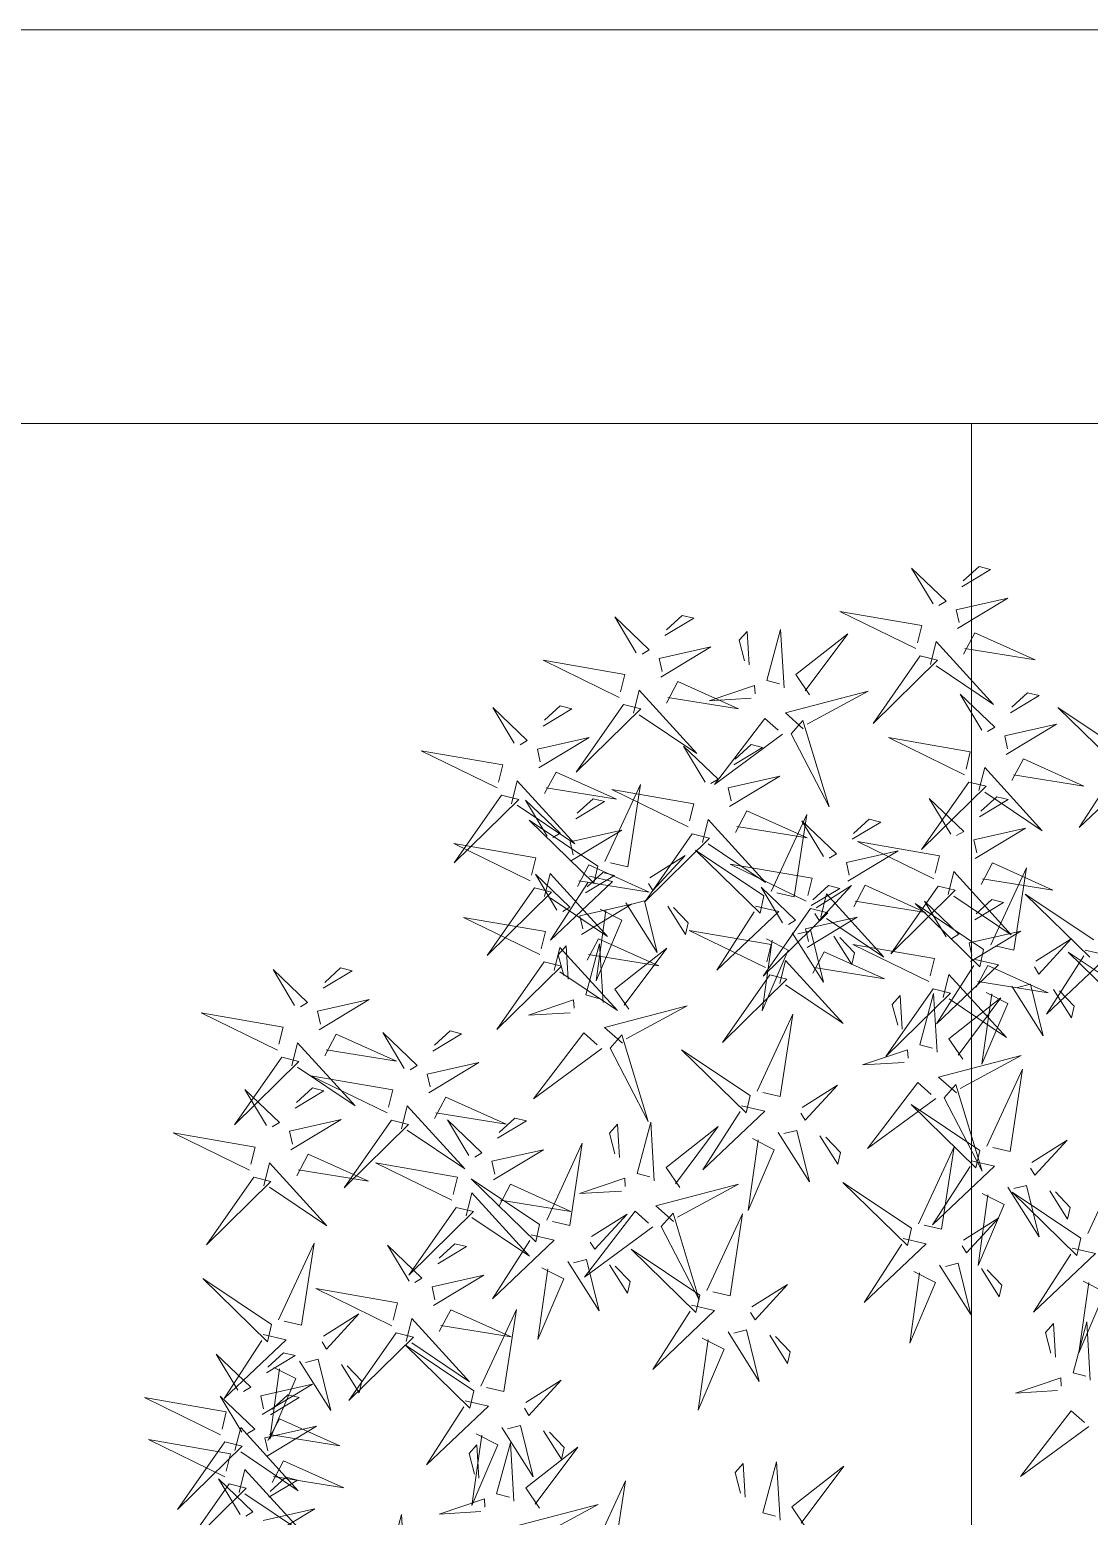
# Model space of a CAD drawing. Header units: metres. Extents: x 2999 to 3109, y 1752 to 1796.
# Drawn here: x 3028.4326 to 3028.7016, y 1762.8762 to 1763.2536 of the extents above; entities that cross this region are included whole.
import ezdxf

# ---------------------------------------------------------------- set-up
doc = ezdxf.new("R2010")
doc.units = ezdxf.units.M
doc.layers.add('PAREDES', color=7, linetype='Continuous')

msp = doc.modelspace()

# ---------------------------------------------------------------- linework, layer by layer
at = {"layer": 'PAREDES', "color": 253, "lineweight": 0}
for p, q in [((3029.98657, 1763.25356), (3024.02657, 1763.25356)), ((3029.88657, 1763.15356), (3024.02657, 1763.15356)), ((3028.67167, 1763.15356), (3027.26894, 1763.15356)), ((3028.67167, 1762.55356), (3028.67167, 1763.15356)), ((3028.66197, 1763.10778), (3028.65649, 1763.11689)), ((3028.65649, 1763.11689), (3028.66525, 1763.10852)), ((3028.66925, 1763.11217), (3028.67654, 1763.11657)), ((3028.67362, 1763.11729), (3028.66962, 1763.11363)), ((3028.67654, 1763.11657), (3028.67362, 1763.11729)), ((3028.68092, 1763.10928), (3028.66781, 1763.10633)), ((3028.66818, 1763.10159), (3028.68092, 1763.10928)), ((3028.65761, 1763.09646), (3028.63828, 1763.10591)), ((3028.63828, 1763.10591), (3028.65906, 1763.1023)), ((3028.66525, 1763.10852), (3028.66343, 1763.10742)), ((3028.66781, 1763.10633), (3028.66854, 1763.10305)), ((3028.58661, 1763.09537), (3028.58113, 1763.10448)), ((3028.58113, 1763.10448), (3028.58989, 1763.09611)), ((3028.59389, 1763.09976), (3028.60118, 1763.10416)), ((3028.59826, 1763.10488), (3028.59426, 1763.10123)), ((3028.60118, 1763.10416), (3028.59826, 1763.10488)), ((3028.62321, 1763.10133), (3028.61973, 1763.08835)), ((3028.62411, 1763.08648), (3028.62321, 1763.10133)), ((3028.65906, 1763.1023), (3028.65798, 1763.09792)), ((3028.61471, 1763.10083), (3028.61272, 1763.09858)), ((3028.61272, 1763.09858), (3028.6141, 1763.09334)), ((3028.61523, 1763.09234), (3028.61471, 1763.10083)), ((3028.6271, 1763.08985), (3028.64032, 1763.10022)), ((3028.64032, 1763.10022), (3028.62948, 1763.08573)), ((3028.66127, 1763.09245), (3028.66271, 1763.09829)), ((3028.66271, 1763.09829), (3028.67732, 1763.08227)), ((3028.66965, 1763.09502), (3028.67255, 1763.1005)), ((3028.67255, 1763.1005), (3028.68787, 1763.0936)), ((3028.58989, 1763.09611), (3028.58807, 1763.09501)), ((3028.60556, 1763.09687), (3028.59244, 1763.09392)), ((3028.59244, 1763.09392), (3028.59318, 1763.09064)), ((3028.59282, 1763.08918), (3028.60556, 1763.09687)), ((3028.65871, 1763.09464), (3028.64671, 1763.07746)), ((3028.66309, 1763.09355), (3028.65871, 1763.09464)), ((3028.68787, 1763.0936), (3028.67001, 1763.09648)), ((3028.58225, 1763.08405), (3028.56292, 1763.0935)), ((3028.56292, 1763.0935), (3028.5837, 1763.08989)), ((3028.64671, 1763.07746), (3028.66309, 1763.09355)), ((3028.67732, 1763.08227), (3028.66272, 1763.09209)), ((3028.5837, 1763.08989), (3028.58261, 1763.08551)), ((3028.59428, 1763.08261), (3028.59719, 1763.08809)), ((3028.59719, 1763.08809), (3028.61251, 1763.08119)), ((3028.60513, 1763.08322), (3028.61661, 1763.08709)), ((3028.61661, 1763.08709), (3028.61674, 1763.08497)), ((3028.61973, 1763.08835), (3028.62298, 1763.08747)), ((3028.6306, 1763.08473), (3028.6271, 1763.08985)), ((3028.5859, 1763.08004), (3028.58735, 1763.08588)), ((3028.58735, 1763.08588), (3028.60196, 1763.06986)), ((3028.61251, 1763.08119), (3028.59465, 1763.08407)), ((3028.61574, 1763.08385), (3028.60513, 1763.08322)), ((3028.62449, 1763.08011), (3028.64546, 1763.08561)), ((3028.64546, 1763.08561), (3028.62999, 1763.07724)), ((3028.67431, 1763.07574), (3028.66882, 1763.08485)), ((3028.66882, 1763.08485), (3028.67759, 1763.07647)), ((3028.68159, 1763.08013), (3028.68887, 1763.08453)), ((3028.68596, 1763.08525), (3028.68195, 1763.08159)), ((3028.68887, 1763.08453), (3028.68596, 1763.08525)), ((3028.55564, 1763.07241), (3028.55016, 1763.08152)), ((3028.55016, 1763.08152), (3028.55892, 1763.07314)), ((3028.56293, 1763.0768), (3028.57021, 1763.08119)), ((3028.56729, 1763.08192), (3028.56329, 1763.07826)), ((3028.57021, 1763.08119), (3028.56729, 1763.08192)), ((3028.58335, 1763.08223), (3028.57135, 1763.06505)), ((3028.57135, 1763.06505), (3028.58772, 1763.08114)), ((3028.58772, 1763.08114), (3028.58335, 1763.08223)), ((3028.60196, 1763.06986), (3028.58736, 1763.07968)), ((3028.60642, 1763.06199), (3028.61925, 1763.07873)), ((3028.61925, 1763.07873), (3028.62263, 1763.07574)), ((3028.629, 1763.07611), (3028.62449, 1763.08011)), ((3028.71103, 1763.06986), (3028.69361, 1763.08151)), ((3028.69361, 1763.08151), (3028.71003, 1763.06546)), ((3028.62887, 1763.07824), (3028.62588, 1763.07486)), ((3028.63553, 1763.05626), (3028.62887, 1763.07824)), ((3028.67759, 1763.07647), (3028.67576, 1763.07538)), ((3028.69326, 1763.07724), (3028.68014, 1763.07429)), ((3028.68051, 1763.06955), (3028.69326, 1763.07724)), ((3028.55892, 1763.07314), (3028.5571, 1763.07204)), ((3028.5746, 1763.07391), (3028.56148, 1763.07096)), ((3028.56185, 1763.06622), (3028.5746, 1763.07391)), ((3028.60408, 1763.06256), (3028.5986, 1763.07167)), ((3028.5986, 1763.07167), (3028.60736, 1763.0633)), ((3028.62375, 1763.07474), (3028.60642, 1763.06199)), ((3028.61137, 1763.06696), (3028.61865, 1763.07135)), ((3028.61573, 1763.07207), (3028.61173, 1763.06842)), ((3028.61865, 1763.07135), (3028.61573, 1763.07207)), ((3028.62588, 1763.07486), (3028.63553, 1763.05626)), ((3028.66995, 1763.06442), (3028.65062, 1763.07386)), ((3028.65062, 1763.07386), (3028.6714, 1763.07026)), ((3028.68014, 1763.07429), (3028.68087, 1763.07101)), ((3028.55129, 1763.06108), (3028.53195, 1763.07053)), ((3028.53195, 1763.07053), (3028.55274, 1763.06693)), ((3028.56148, 1763.07096), (3028.56221, 1763.06768)), ((3028.6714, 1763.07026), (3028.67031, 1763.06588)), ((3028.68198, 1763.06298), (3028.68489, 1763.06846)), ((3028.68489, 1763.06846), (3028.70021, 1763.06156)), ((3028.55274, 1763.06693), (3028.55165, 1763.06254)), ((3028.56332, 1763.05965), (3028.56623, 1763.06513)), ((3028.56623, 1763.06513), (3028.58155, 1763.05823)), ((3028.62304, 1763.06406), (3028.60992, 1763.06111)), ((3028.61029, 1763.05637), (3028.62304, 1763.06406)), ((3028.6736, 1763.06041), (3028.67505, 1763.06625)), ((3028.67505, 1763.06625), (3028.68966, 1763.05023)), ((3028.70021, 1763.06156), (3028.68234, 1763.06444)), ((3028.71477, 1763.06593), (3028.69904, 1763.051)), ((3028.69904, 1763.051), (3028.70857, 1763.06579)), ((3028.55494, 1763.05708), (3028.55639, 1763.06292)), ((3028.55639, 1763.06292), (3028.57099, 1763.04689)), ((3028.58155, 1763.05823), (3028.56368, 1763.06111)), ((3028.57862, 1763.0424), (3028.58767, 1763.06192)), ((3028.59973, 1763.05124), (3028.58039, 1763.06069)), ((3028.58039, 1763.06069), (3028.60118, 1763.05708)), ((3028.58767, 1763.06192), (3028.58449, 1763.04107)), ((3028.60736, 1763.0633), (3028.60554, 1763.0622)), ((3028.60992, 1763.06111), (3028.61065, 1763.05783)), ((3028.67105, 1763.06259), (3028.65904, 1763.04542)), ((3028.65904, 1763.04542), (3028.67542, 1763.06151)), ((3028.67542, 1763.06151), (3028.67105, 1763.06259)), ((3028.68966, 1763.05023), (3028.67506, 1763.06005)), ((3028.55238, 1763.05926), (3028.54038, 1763.04209)), ((3028.54038, 1763.04209), (3028.55676, 1763.05818)), ((3028.55676, 1763.05818), (3028.55238, 1763.05926)), ((3028.57099, 1763.04689), (3028.5564, 1763.05672)), ((3028.56398, 1763.04884), (3028.5585, 1763.05795)), ((3028.5585, 1763.05795), (3028.56726, 1763.04958)), ((3028.57126, 1763.05323), (3028.57855, 1763.05763)), ((3028.57563, 1763.05835), (3028.57162, 1763.05469)), ((3028.57855, 1763.05763), (3028.57563, 1763.05835)), ((3028.60118, 1763.05708), (3028.60009, 1763.0527)), ((3028.66647, 1763.04933), (3028.66098, 1763.05844)), ((3028.66098, 1763.05844), (3028.66975, 1763.05006)), ((3028.67375, 1763.05372), (3028.68103, 1763.05812)), ((3028.67812, 1763.05884), (3028.67411, 1763.05518)), ((3028.68103, 1763.05812), (3028.67812, 1763.05884)), ((3028.57682, 1763.04126), (3028.5594, 1763.05291)), ((3028.5594, 1763.05291), (3028.57582, 1763.03687)), ((3028.60338, 1763.04723), (3028.60483, 1763.05308)), ((3028.60483, 1763.05308), (3028.61943, 1763.03705)), ((3028.61176, 1763.04981), (3028.61467, 1763.05529)), ((3028.61467, 1763.05529), (3028.62999, 1763.04838)), ((3028.62082, 1763.0348), (3028.62987, 1763.05432)), ((3028.62987, 1763.05432), (3028.62669, 1763.03347)), ((3028.63411, 1763.04364), (3028.62863, 1763.05275)), ((3028.62863, 1763.05275), (3028.63739, 1763.04438)), ((3028.6414, 1763.04804), (3028.64868, 1763.05243)), ((3028.64576, 1763.05315), (3028.64176, 1763.0495)), ((3028.64868, 1763.05243), (3028.64576, 1763.05315)), ((3028.56726, 1763.04958), (3028.56544, 1763.04848)), ((3028.58293, 1763.05034), (3028.56981, 1763.04739)), ((3028.57019, 1763.04265), (3028.58293, 1763.05034)), ((3028.60082, 1763.04942), (3028.58882, 1763.03224)), ((3028.6052, 1763.04833), (3028.60082, 1763.04942)), ((3028.62999, 1763.04838), (3028.61212, 1763.05127)), ((3028.66975, 1763.05006), (3028.66792, 1763.04897)), ((3028.68542, 1763.05083), (3028.6723, 1763.04788)), ((3028.67267, 1763.04314), (3028.68542, 1763.05083)), ((3028.55962, 1763.03752), (3028.54029, 1763.04696)), ((3028.54029, 1763.04696), (3028.56107, 1763.04336)), ((3028.56981, 1763.04739), (3028.57055, 1763.04411)), ((3028.58882, 1763.03224), (3028.6052, 1763.04833)), ((3028.61902, 1763.03366), (3028.60161, 1763.04531)), ((3028.60161, 1763.04531), (3028.61803, 1763.02926)), ((3028.61943, 1763.03705), (3028.60484, 1763.04687)), ((3028.65307, 1763.04514), (3028.63995, 1763.04219)), ((3028.64032, 1763.03745), (3028.65307, 1763.04514)), ((3028.66211, 1763.03801), (3028.64277, 1763.04745)), ((3028.64277, 1763.04745), (3028.66356, 1763.04385)), ((3028.6723, 1763.04788), (3028.67303, 1763.0446)), ((3028.56107, 1763.04336), (3028.55998, 1763.03898)), ((3028.57165, 1763.03608), (3028.57456, 1763.04156)), ((3028.57456, 1763.04156), (3028.58988, 1763.03466)), ((3028.57582, 1763.03687), (3028.57682, 1763.04126)), ((3028.58449, 1763.04107), (3028.58008, 1763.04206)), ((3028.59002, 1763.03827), (3028.59902, 1763.04394)), ((3028.59902, 1763.04394), (3028.59083, 1763.03501)), ((3028.62976, 1763.03232), (3028.61042, 1763.04177)), ((3028.61042, 1763.04177), (3028.63121, 1763.03816)), ((3028.63739, 1763.04438), (3028.63557, 1763.04328)), ((3028.63995, 1763.04219), (3028.64068, 1763.03891)), ((3028.66356, 1763.04385), (3028.66247, 1763.03947)), ((3028.67414, 1763.03657), (3028.67705, 1763.04205)), ((3028.67705, 1763.04205), (3028.69237, 1763.03515)), ((3028.56646, 1763.03008), (3028.56098, 1763.0392)), ((3028.56098, 1763.0392), (3028.56974, 1763.03082)), ((3028.56327, 1763.03351), (3028.56472, 1763.03935)), ((3028.56472, 1763.03935), (3028.57933, 1763.02333)), ((3028.58056, 1763.03733), (3028.56483, 1763.02241)), ((3028.56483, 1763.02241), (3028.57435, 1763.0372)), ((3028.58988, 1763.03466), (3028.57202, 1763.03754)), ((3028.57374, 1763.03448), (3028.58103, 1763.03887)), ((3028.57811, 1763.0396), (3028.57411, 1763.03594)), ((3028.57469, 1763.03866), (3028.58056, 1763.03733)), ((3028.58103, 1763.03887), (3028.57811, 1763.0396)), ((3028.63121, 1763.03816), (3028.63012, 1763.03378)), ((3028.66576, 1763.034), (3028.66721, 1763.03984)), ((3028.66721, 1763.03984), (3028.68181, 1763.02382)), ((3028.69237, 1763.03515), (3028.6745, 1763.03803)), ((3028.67659, 1763.02123), (3028.68564, 1763.04076)), ((3028.68564, 1763.04076), (3028.68246, 1763.0199)), ((3028.56072, 1763.03569), (3028.54872, 1763.01852)), ((3028.54872, 1763.01852), (3028.56509, 1763.03461)), ((3028.56509, 1763.03461), (3028.56072, 1763.03569)), ((3028.59083, 1763.03501), (3028.58969, 1763.03681)), ((3028.61803, 1763.02926), (3028.61902, 1763.03366)), ((3028.62375, 1763.0268), (3028.61827, 1763.03591)), ((3028.61827, 1763.03591), (3028.62703, 1763.02754)), ((3028.62669, 1763.03347), (3028.62229, 1763.03446)), ((3028.63103, 1763.0312), (3028.63831, 1763.03559)), ((3028.6354, 1763.03631), (3028.63139, 1763.03266)), ((3028.63223, 1763.03067), (3028.64123, 1763.03634)), ((3028.64123, 1763.03634), (3028.63303, 1763.02741)), ((3028.63341, 1763.02831), (3028.63486, 1763.03416)), ((3028.63486, 1763.03416), (3028.64946, 1763.01813)), ((3028.63831, 1763.03559), (3028.6354, 1763.03631)), ((3028.64179, 1763.03089), (3028.6447, 1763.03637)), ((3028.6447, 1763.03637), (3028.66002, 1763.02946)), ((3028.6632, 1763.03618), (3028.6512, 1763.01901)), ((3028.6512, 1763.01901), (3028.66758, 1763.0351)), ((3028.66758, 1763.0351), (3028.6632, 1763.03618)), ((3028.68181, 1763.02382), (3028.66722, 1763.03364)), ((3028.70272, 1763.0225), (3028.6853, 1763.03415)), ((3028.6853, 1763.03415), (3028.70172, 1763.01811)), ((3028.57933, 1763.02333), (3028.56473, 1763.03315)), ((3028.56974, 1763.03082), (3028.56792, 1763.02972)), ((3028.58541, 1763.03158), (3028.57229, 1763.02864)), ((3028.57267, 1763.02389), (3028.58541, 1763.03158)), ((3028.57638, 1763.01209), (3028.5789, 1763.03001)), ((3028.57743, 1763.03034), (3028.58297, 1763.02754)), ((3028.58396, 1763.03194), (3028.59191, 1763.01935)), ((3028.5887, 1763.03241), (3028.58543, 1763.03161)), ((3028.59191, 1763.01935), (3028.5887, 1763.03241)), ((3028.59457, 1763.03108), (3028.59911, 1763.02389)), ((3028.59977, 1763.02682), (3028.59603, 1763.03075)), ((3028.62276, 1763.02973), (3028.60704, 1763.0148)), ((3028.60704, 1763.0148), (3028.61656, 1763.0296)), ((3028.61689, 1763.03106), (3028.62276, 1763.02973)), ((3028.63085, 1763.0305), (3028.61885, 1763.01332)), ((3028.63523, 1763.02941), (3028.63085, 1763.0305)), ((3028.66002, 1763.02946), (3028.64215, 1763.03235)), ((3028.67479, 1763.0201), (3028.65737, 1763.03175)), ((3028.65737, 1763.03175), (3028.6738, 1763.0157)), ((3028.66524, 1763.02325), (3028.65976, 1763.03236)), ((3028.65976, 1763.03236), (3028.66852, 1763.02398)), ((3028.67252, 1763.02764), (3028.67981, 1763.03203)), ((3028.67689, 1763.03276), (3028.67288, 1763.0291)), ((3028.67981, 1763.03203), (3028.67689, 1763.03276)), ((3028.5621, 1763.01876), (3028.54277, 1763.02821)), ((3028.54277, 1763.02821), (3028.56355, 1763.0246)), ((3028.57229, 1763.02864), (3028.57303, 1763.02535)), ((3028.58297, 1763.02754), (3028.57638, 1763.01209)), ((3028.59911, 1763.02389), (3028.59977, 1763.02682)), ((3028.61885, 1763.01332), (3028.63523, 1763.02941)), ((3028.62703, 1763.02754), (3028.62521, 1763.02644)), ((3028.6427, 1763.0283), (3028.62958, 1763.02535)), ((3028.62995, 1763.02061), (3028.6427, 1763.0283)), ((3028.63303, 1763.02741), (3028.6319, 1763.0292)), ((3028.64946, 1763.01813), (3028.63487, 1763.02795)), ((3028.56355, 1763.0246), (3028.56247, 1763.02022)), ((3028.57413, 1763.01733), (3028.57704, 1763.02281)), ((3028.57704, 1763.02281), (3028.59236, 1763.01591)), ((3028.61939, 1763.01548), (3028.60006, 1763.02493)), ((3028.60006, 1763.02493), (3028.62084, 1763.02132)), ((3028.61858, 1763.00448), (3028.6211, 1763.0224)), ((3028.61963, 1763.02274), (3028.62517, 1763.01994)), ((3028.62617, 1763.02434), (3028.63412, 1763.01175)), ((3028.6309, 1763.02481), (3028.62764, 1763.02401)), ((3028.62958, 1763.02535), (3028.63032, 1763.02207)), ((3028.63412, 1763.01175), (3028.6309, 1763.02481)), ((3028.63677, 1763.02348), (3028.64131, 1763.01628)), ((3028.64198, 1763.01922), (3028.63824, 1763.02314)), ((3028.66852, 1763.02398), (3028.6667, 1763.02288)), ((3028.68419, 1763.02475), (3028.67107, 1763.0218)), ((3028.67144, 1763.01705), (3028.68419, 1763.02475)), ((3028.688, 1763.01711), (3028.697, 1763.02277)), ((3028.697, 1763.02277), (3028.6888, 1763.01384)), ((3028.56575, 1763.01476), (3028.5672, 1763.0206)), ((3028.56878, 1763.021), (3028.56679, 1763.01875)), ((3028.56679, 1763.01875), (3028.56817, 1763.01351)), ((3028.5672, 1763.0206), (3028.58181, 1763.00457)), ((3028.5693, 1763.01251), (3028.56878, 1763.021)), ((3028.57727, 1763.0215), (3028.5738, 1763.00852)), ((3028.59236, 1763.01591), (3028.5745, 1763.01879)), ((3028.57817, 1763.00664), (3028.57727, 1763.0215)), ((3028.58117, 1763.01002), (3028.59439, 1763.02039)), ((3028.59439, 1763.02039), (3028.58355, 1763.0059)), ((3028.62517, 1763.01994), (3028.61858, 1763.00448)), ((3028.62084, 1763.02132), (3028.61975, 1763.01694)), ((3028.63142, 1763.01404), (3028.63433, 1763.01952)), ((3028.63433, 1763.01952), (3028.64965, 1763.01262)), ((3028.64131, 1763.01628), (3028.64198, 1763.01922)), ((3028.66088, 1763.01192), (3028.64155, 1763.02137)), ((3028.64155, 1763.02137), (3028.66233, 1763.01777)), ((3028.67107, 1763.0218), (3028.67181, 1763.01852)), ((3028.6738, 1763.0157), (3028.67479, 1763.0201)), ((3028.68246, 1763.0199), (3028.67806, 1763.0209)), ((3028.70646, 1763.01858), (3028.69073, 1763.00365)), ((3028.69073, 1763.00365), (3028.70026, 1763.01844)), ((3028.71367, 1763.00774), (3028.69625, 1763.01939)), ((3028.69625, 1763.01939), (3028.71267, 1763.00334)), ((3028.70059, 1763.01991), (3028.70646, 1763.01858)), ((3028.49986, 1763.00586), (3028.49438, 1763.01497)), ((3028.49438, 1763.01497), (3028.50314, 1763.0066)), ((3028.50714, 1763.01026), (3028.51443, 1763.01465)), ((3028.51151, 1763.01538), (3028.5075, 1763.01172)), ((3028.51443, 1763.01465), (3028.51151, 1763.01538)), ((3028.5632, 1763.01694), (3028.5512, 1762.99976)), ((3028.5512, 1762.99976), (3028.56758, 1763.01585)), ((3028.56758, 1763.01585), (3028.5632, 1763.01694)), ((3028.62304, 1763.01147), (3028.62449, 1763.01731)), ((3028.62449, 1763.01731), (3028.6391, 1763.00129)), ((3028.64965, 1763.01262), (3028.63178, 1763.01551)), ((3028.66233, 1763.01777), (3028.66124, 1763.01338)), ((3028.67853, 1763.01617), (3028.66281, 1763.00124)), ((3028.66281, 1763.00124), (3028.67233, 1763.01603)), ((3028.67266, 1763.0175), (3028.67853, 1763.01617)), ((3028.67291, 1763.01049), (3028.67582, 1763.01597)), ((3028.67582, 1763.01597), (3028.69114, 1763.00907)), ((3028.6888, 1763.01384), (3028.68767, 1763.01564)), ((3028.58181, 1763.00457), (3028.56721, 1763.01439)), ((3028.62049, 1763.01366), (3028.60848, 1762.99648)), ((3028.60848, 1762.99648), (3028.62486, 1763.01257)), ((3028.62486, 1763.01257), (3028.62049, 1763.01366)), ((3028.6391, 1763.00129), (3028.6245, 1763.01111)), ((3028.66453, 1763.00792), (3028.66598, 1763.01376)), ((3028.66598, 1763.01376), (3028.68059, 1762.99773)), ((3028.69114, 1763.00907), (3028.67327, 1763.01195)), ((3028.68194, 1763.01078), (3028.68989, 1762.99819)), ((3028.68667, 1763.01124), (3028.6834, 1763.01044)), ((3028.68989, 1762.99819), (3028.68667, 1763.01124)), ((3028.51881, 1763.00736), (3028.50569, 1763.00442)), ((3028.50606, 1762.99967), (3028.51881, 1763.00736)), ((3028.5592, 1763.00339), (3028.57068, 1763.00726)), ((3028.57068, 1763.00726), (3028.57081, 1763.00514)), ((3028.5738, 1763.00852), (3028.57705, 1763.00764)), ((3028.58467, 1763.0049), (3028.58117, 1763.01002)), ((3028.66198, 1763.0101), (3028.64997, 1762.99292)), ((3028.64997, 1762.99292), (3028.66635, 1763.00902)), ((3028.65357, 1763.00837), (3028.65158, 1763.00612)), ((3028.65409, 1762.99987), (3028.65357, 1763.00837)), ((3028.66207, 1763.00887), (3028.65859, 1762.99588)), ((3028.66635, 1763.00902), (3028.66198, 1763.0101)), ((3028.66297, 1762.99401), (3028.66207, 1763.00887)), ((3028.66596, 1762.99738), (3028.67918, 1763.00776)), ((3028.68059, 1762.99773), (3028.66599, 1763.00756)), ((3028.67918, 1763.00776), (3028.66834, 1762.99326)), ((3028.67435, 1762.99092), (3028.67687, 1763.00884)), ((3028.6754, 1763.00917), (3028.68094, 1763.00638)), ((3028.69254, 1763.00991), (3028.69708, 1763.00272)), ((3028.69775, 1763.00565), (3028.69401, 1763.00958)), ((3028.4955, 1762.99454), (3028.47617, 1763.00399)), ((3028.47617, 1763.00399), (3028.49695, 1763.00038)), ((3028.50314, 1763.0066), (3028.50132, 1763.0055)), ((3028.50569, 1763.00442), (3028.50643, 1763.00113)), ((3028.56981, 1763.00402), (3028.5592, 1763.00339)), ((3028.57856, 1763.00028), (3028.59953, 1763.00578)), ((3028.59953, 1763.00578), (3028.58406, 1762.99741)), ((3028.61727, 1762.98411), (3028.62632, 1763.00363)), ((3028.62632, 1763.00363), (3028.62314, 1762.98278)), ((3028.65158, 1763.00612), (3028.65296, 1763.00087)), ((3028.68094, 1763.00638), (3028.67435, 1762.99092)), ((3028.69708, 1763.00272), (3028.69775, 1763.00565)), ((3028.49695, 1763.00038), (3028.49586, 1762.996)), ((3028.53935, 1762.99941), (3028.53534, 1762.99575)), ((3028.54227, 1762.99868), (3028.53935, 1762.99941)), ((3028.58306, 1762.99628), (3028.57856, 1763.00028)), ((3028.49915, 1762.99053), (3028.5006, 1762.99638)), ((3028.5006, 1762.99638), (3028.51521, 1762.98035)), ((3028.50753, 1762.99311), (3028.51044, 1762.99859)), ((3028.51044, 1762.99859), (3028.52576, 1762.99169)), ((3028.5277, 1762.9899), (3028.52222, 1762.99901)), ((3028.52222, 1762.99901), (3028.53098, 1762.99063)), ((3028.53498, 1762.99429), (3028.54227, 1762.99868)), ((3028.56048, 1762.98216), (3028.57332, 1762.9989)), ((3028.57332, 1762.9989), (3028.5767, 1762.9959)), ((3028.58294, 1762.99841), (3028.57994, 1762.99503)), ((3028.58959, 1762.97643), (3028.58294, 1762.99841)), ((3028.65859, 1762.99588), (3028.66184, 1762.99501)), ((3028.66946, 1762.99227), (3028.66596, 1762.99738)), ((3028.4966, 1762.99272), (3028.48459, 1762.97554)), ((3028.50097, 1762.99163), (3028.4966, 1762.99272)), ((3028.52576, 1762.99169), (3028.50789, 1762.99457)), ((3028.57782, 1762.99491), (3028.56048, 1762.98216)), ((3028.57994, 1762.99503), (3028.58959, 1762.97643)), ((3028.61547, 1762.98297), (3028.59806, 1762.99462)), ((3028.59806, 1762.99462), (3028.61448, 1762.97858)), ((3028.64399, 1762.99075), (3028.65547, 1762.99463)), ((3028.65547, 1762.99463), (3028.6556, 1762.99251)), ((3028.66335, 1762.98764), (3028.68432, 1762.99315)), ((3028.68432, 1762.99315), (3028.66885, 1762.98477)), ((3028.48459, 1762.97554), (3028.50097, 1762.99163)), ((3028.51521, 1762.98035), (3028.50061, 1762.99017)), ((3028.53098, 1762.99063), (3028.52916, 1762.98953)), ((3028.54665, 1762.9914), (3028.53353, 1762.98845)), ((3028.53353, 1762.98845), (3028.53427, 1762.98517)), ((3028.5339, 1762.98371), (3028.54665, 1762.9914)), ((3028.6546, 1762.99138), (3028.64399, 1762.99075)), ((3028.67561, 1762.97016), (3028.68466, 1762.98968)), ((3028.68466, 1762.98968), (3028.68148, 1762.96883)), ((3028.49273, 1762.97541), (3028.48725, 1762.98452)), ((3028.48725, 1762.98452), (3028.49601, 1762.97614)), ((3028.50438, 1762.98492), (3028.50038, 1762.98126)), ((3028.52334, 1762.97857), (3028.50401, 1762.98802)), ((3028.50401, 1762.98802), (3028.52479, 1762.98442)), ((3028.5073, 1762.9842), (3028.50438, 1762.98492)), ((3028.52479, 1762.98442), (3028.5237, 1762.98003)), ((3028.62868, 1762.97998), (3028.63768, 1762.98565)), ((3028.63768, 1762.98565), (3028.62948, 1762.97672)), ((3028.64528, 1762.96953), (3028.65811, 1762.98627)), ((3028.65811, 1762.98627), (3028.66149, 1762.98327)), ((3028.66786, 1762.98365), (3028.66335, 1762.98764)), ((3028.66773, 1762.98577), (3028.66474, 1762.9824)), ((3028.67439, 1762.9638), (3028.66773, 1762.98577)), ((3028.50002, 1762.9798), (3028.5073, 1762.9842)), ((3028.53537, 1762.97714), (3028.53828, 1762.98262)), ((3028.53828, 1762.98262), (3028.5536, 1762.97572)), ((3028.61448, 1762.97858), (3028.61547, 1762.98297)), ((3028.62314, 1762.98278), (3028.61874, 1762.98377)), ((3028.66261, 1762.98227), (3028.64528, 1762.96953)), ((3028.67381, 1762.96903), (3028.65639, 1762.98068)), ((3028.65639, 1762.98068), (3028.67282, 1762.96463)), ((3028.66474, 1762.9824), (3028.67439, 1762.9638)), ((3028.51168, 1762.97691), (3028.49857, 1762.97396)), ((3028.49894, 1762.96922), (3028.51168, 1762.97691)), ((3028.52699, 1762.97457), (3028.52844, 1762.98041)), ((3028.52844, 1762.98041), (3028.54305, 1762.96438)), ((3028.5536, 1762.97572), (3028.53573, 1762.9786)), ((3028.54412, 1762.96775), (3028.53864, 1762.97686)), ((3028.53864, 1762.97686), (3028.5474, 1762.96849)), ((3028.55577, 1762.97726), (3028.55177, 1762.9736)), ((3028.55869, 1762.97654), (3028.55577, 1762.97726)), ((3028.61921, 1762.97905), (3028.60349, 1762.96412)), ((3028.60349, 1762.96412), (3028.61301, 1762.97891)), ((3028.61334, 1762.98038), (3028.61921, 1762.97905)), ((3028.62948, 1762.97672), (3028.62835, 1762.97852)), ((3028.48838, 1762.96409), (3028.46904, 1762.97353)), ((3028.46904, 1762.97353), (3028.48982, 1762.96993)), ((3028.49601, 1762.97614), (3028.49419, 1762.97505)), ((3028.49857, 1762.97396), (3028.4993, 1762.97068)), ((3028.52444, 1762.97675), (3028.51243, 1762.95958)), ((3028.51243, 1762.95958), (3028.52881, 1762.97567)), ((3028.52881, 1762.97567), (3028.52444, 1762.97675)), ((3028.54305, 1762.96438), (3028.52845, 1762.97421)), ((3028.5514, 1762.97214), (3028.55869, 1762.97654)), ((3028.58179, 1762.97572), (3028.57979, 1762.97348)), ((3028.57979, 1762.97348), (3028.58118, 1762.96823)), ((3028.5823, 1762.96723), (3028.58179, 1762.97572)), ((3028.59028, 1762.97623), (3028.58681, 1762.96324)), ((3028.59118, 1762.96137), (3028.59028, 1762.97623)), ((3028.59417, 1762.96474), (3028.60739, 1762.97512)), ((3028.60739, 1762.97512), (3028.59655, 1762.96062)), ((3028.62262, 1762.97365), (3028.63057, 1762.96106)), ((3028.62735, 1762.97412), (3028.62409, 1762.97332)), ((3028.63057, 1762.96106), (3028.62735, 1762.97412)), ((3028.48982, 1762.96993), (3028.48874, 1762.96555)), ((3028.56307, 1762.96925), (3028.54996, 1762.9663)), ((3028.55033, 1762.96156), (3028.56307, 1762.96925)), ((3028.56385, 1762.95136), (3028.5729, 1762.97088)), ((3028.5729, 1762.97088), (3028.56972, 1762.95003)), ((3028.61504, 1762.9538), (3028.61755, 1762.97172)), ((3028.62162, 1762.96925), (3028.61504, 1762.9538)), ((3028.61608, 1762.97205), (3028.62162, 1762.96925)), ((3028.63322, 1762.97279), (3028.63777, 1762.9656)), ((3028.63843, 1762.96853), (3028.63469, 1762.97246)), ((3028.65825, 1762.95042), (3028.6673, 1762.96995)), ((3028.6673, 1762.96995), (3028.66412, 1762.94909)), ((3028.68148, 1762.96883), (3028.67708, 1762.96983)), ((3028.68702, 1762.96604), (3028.69602, 1762.9717)), ((3028.69602, 1762.9717), (3028.68782, 1762.96277)), ((3028.49203, 1762.96008), (3028.49348, 1762.96592)), ((3028.49348, 1762.96592), (3028.50808, 1762.94989)), ((3028.50041, 1762.96265), (3028.50331, 1762.96813)), ((3028.50331, 1762.96813), (3028.51863, 1762.96123)), ((3028.53976, 1762.95643), (3028.52043, 1762.96588)), ((3028.52043, 1762.96588), (3028.54121, 1762.96227)), ((3028.5474, 1762.96849), (3028.54558, 1762.96739)), ((3028.54996, 1762.9663), (3028.55069, 1762.96302)), ((3028.63777, 1762.9656), (3028.63843, 1762.96853)), ((3028.67168, 1762.96643), (3028.67755, 1762.9651)), ((3028.67282, 1762.96463), (3028.67381, 1762.96903)), ((3028.70122, 1762.94796), (3028.71027, 1762.96748)), ((3028.48947, 1762.96226), (3028.47747, 1762.94509)), ((3028.49385, 1762.96118), (3028.48947, 1762.96226)), ((3028.51863, 1762.96123), (3028.50077, 1762.96411)), ((3028.54121, 1762.96227), (3028.54013, 1762.95789)), ((3028.56205, 1762.95022), (3028.54464, 1762.96187)), ((3028.54464, 1762.96187), (3028.56106, 1762.94583)), ((3028.5722, 1762.95811), (3028.58369, 1762.96199)), ((3028.58369, 1762.96199), (3028.58382, 1762.95987)), ((3028.58681, 1762.96324), (3028.59006, 1762.96237)), ((3028.59768, 1762.95963), (3028.59417, 1762.96474)), ((3028.67755, 1762.9651), (3028.66183, 1762.95017)), ((3028.66183, 1762.95017), (3028.67135, 1762.96496)), ((3028.68782, 1762.96277), (3028.68669, 1762.96457)), ((3028.47747, 1762.94509), (3028.49385, 1762.96118)), ((3028.50808, 1762.94989), (3028.49349, 1762.95972)), ((3028.54342, 1762.95242), (3028.54486, 1762.95826)), ((3028.54486, 1762.95826), (3028.55947, 1762.94224)), ((3028.5518, 1762.95499), (3028.5547, 1762.96047)), ((3028.5547, 1762.96047), (3028.57002, 1762.95357)), ((3028.58282, 1762.95874), (3028.5722, 1762.95811)), ((3028.59157, 1762.955), (3028.61254, 1762.96051)), ((3028.61254, 1762.96051), (3028.59707, 1762.95213)), ((3028.65645, 1762.94929), (3028.63903, 1762.96094)), ((3028.63903, 1762.96094), (3028.65546, 1762.94489)), ((3028.67442, 1762.9581), (3028.67996, 1762.95531)), ((3028.68096, 1762.95971), (3028.68891, 1762.94712)), ((3028.69942, 1762.94683), (3028.682, 1762.95848)), ((3028.682, 1762.95848), (3028.69842, 1762.94243)), ((3028.68569, 1762.96017), (3028.68242, 1762.95937)), ((3028.68891, 1762.94712), (3028.68569, 1762.96017)), ((3028.69156, 1762.95884), (3028.6961, 1762.95165)), ((3028.69677, 1762.95458), (3028.69303, 1762.95851)), ((3028.54086, 1762.95461), (3028.52886, 1762.93743)), ((3028.54524, 1762.95352), (3028.54086, 1762.95461)), ((3028.57002, 1762.95357), (3028.55216, 1762.95645)), ((3028.59607, 1762.95101), (3028.59157, 1762.955)), ((3028.67337, 1762.93985), (3028.67589, 1762.95777)), ((3028.67996, 1762.95531), (3028.67337, 1762.93985)), ((3028.6961, 1762.95165), (3028.69677, 1762.95458)), ((3028.52886, 1762.93743), (3028.54524, 1762.95352)), ((3028.55947, 1762.94224), (3028.54487, 1762.95206)), ((3028.56972, 1762.95003), (3028.56532, 1762.95102)), ((3028.57349, 1762.93688), (3028.58632, 1762.95362)), ((3028.57526, 1762.94723), (3028.58426, 1762.9529)), ((3028.58426, 1762.9529), (3028.57607, 1762.94397)), ((3028.58632, 1762.95362), (3028.5897, 1762.95063)), ((3028.59594, 1762.95313), (3028.59295, 1762.94976)), ((3028.6026, 1762.93116), (3028.59594, 1762.95313)), ((3028.60454, 1762.93347), (3028.61359, 1762.953)), ((3028.61359, 1762.953), (3028.61041, 1762.93214)), ((3028.66966, 1762.9463), (3028.67866, 1762.95196)), ((3028.67866, 1762.95196), (3028.67046, 1762.94303)), ((3028.55992, 1762.94762), (3028.56579, 1762.94629)), ((3028.56106, 1762.94583), (3028.56205, 1762.95022)), ((3028.59083, 1762.94963), (3028.57349, 1762.93688)), ((3028.59295, 1762.94976), (3028.6026, 1762.93116)), ((3028.65432, 1762.94669), (3028.66019, 1762.94536)), ((3028.65546, 1762.94489), (3028.65645, 1762.94929)), ((3028.66412, 1762.94909), (3028.65972, 1762.95009)), ((3028.69842, 1762.94243), (3028.69942, 1762.94683)), ((3028.49578, 1762.92604), (3028.50483, 1762.94556)), ((3028.50483, 1762.94556), (3028.50165, 1762.92471)), ((3028.52891, 1762.93587), (3028.52343, 1762.94498)), ((3028.52343, 1762.94498), (3028.53219, 1762.93661)), ((3028.53619, 1762.94027), (3028.54348, 1762.94466)), ((3028.54056, 1762.94538), (3028.53655, 1762.94173)), ((3028.54348, 1762.94466), (3028.54056, 1762.94538)), ((3028.56579, 1762.94629), (3028.55007, 1762.93137)), ((3028.55007, 1762.93137), (3028.55959, 1762.94616)), ((3028.57607, 1762.94397), (3028.57493, 1762.94577)), ((3028.60274, 1762.93234), (3028.58532, 1762.94399)), ((3028.58532, 1762.94399), (3028.60175, 1762.92794)), ((3028.66019, 1762.94536), (3028.64447, 1762.93043)), ((3028.64447, 1762.93043), (3028.65399, 1762.94523)), ((3028.67046, 1762.94303), (3028.66933, 1762.94483)), ((3028.70316, 1762.9429), (3028.68743, 1762.92797)), ((3028.69729, 1762.94423), (3028.70316, 1762.9429)), ((3028.56266, 1762.9393), (3028.5682, 1762.9365)), ((3028.5692, 1762.9409), (3028.57715, 1762.92831)), ((3028.57393, 1762.94137), (3028.57067, 1762.94057)), ((3028.57715, 1762.92831), (3028.57393, 1762.94137)), ((3028.5798, 1762.94004), (3028.58435, 1762.93285)), ((3028.58501, 1762.93578), (3028.58127, 1762.93971)), ((3028.6636, 1762.93997), (3028.67155, 1762.92738)), ((3028.66833, 1762.94044), (3028.66507, 1762.93963)), ((3028.67155, 1762.92738), (3028.66833, 1762.94044)), ((3028.6742, 1762.93911), (3028.67874, 1762.93191)), ((3028.68743, 1762.92797), (3028.69695, 1762.94276)), ((3028.49398, 1762.92491), (3028.47656, 1762.93656)), ((3028.47656, 1762.93656), (3028.49298, 1762.92051)), ((3028.53219, 1762.93661), (3028.53037, 1762.93551)), ((3028.54786, 1762.93737), (3028.53474, 1762.93442)), ((3028.53511, 1762.92968), (3028.54786, 1762.93737)), ((3028.56162, 1762.92104), (3028.56413, 1762.93897)), ((3028.5682, 1762.9365), (3028.56162, 1762.92104)), ((3028.58435, 1762.93285), (3028.58501, 1762.93578)), ((3028.65601, 1762.92011), (3028.65853, 1762.93803)), ((3028.6626, 1762.93557), (3028.65601, 1762.92011)), ((3028.65706, 1762.93837), (3028.6626, 1762.93557)), ((3028.67941, 1762.93484), (3028.67567, 1762.93877)), ((3028.69898, 1762.91765), (3028.7015, 1762.93557)), ((3028.70003, 1762.9359), (3028.70557, 1762.93311)), ((3028.52455, 1762.92455), (3028.50522, 1762.934)), ((3028.50522, 1762.934), (3028.526, 1762.93039)), ((3028.53474, 1762.93442), (3028.53548, 1762.93114)), ((3028.60175, 1762.92794), (3028.60274, 1762.93234)), ((3028.61041, 1762.93214), (3028.60601, 1762.93314)), ((3028.61595, 1762.92935), (3028.62495, 1762.93502)), ((3028.62495, 1762.93502), (3028.61675, 1762.92609)), ((3028.67874, 1762.93191), (3028.67941, 1762.93484)), ((3028.70557, 1762.93311), (3028.69898, 1762.91765)), ((3028.526, 1762.93039), (3028.52491, 1762.92601)), ((3028.53658, 1762.92312), (3028.53949, 1762.9286)), ((3028.53949, 1762.9286), (3028.55481, 1762.9217)), ((3028.54712, 1762.9092), (3028.55617, 1762.92872)), ((3028.55617, 1762.92872), (3028.55299, 1762.90787)), ((3028.60648, 1762.92841), (3028.59076, 1762.91348)), ((3028.59076, 1762.91348), (3028.60028, 1762.92828)), ((3028.60061, 1762.92974), (3028.60648, 1762.92841)), ((3028.61675, 1762.92609), (3028.61562, 1762.92788)), ((3028.49298, 1762.92051), (3028.49398, 1762.92491)), ((3028.50165, 1762.92471), (3028.49724, 1762.92571)), ((3028.50718, 1762.92192), (3028.51618, 1762.92758)), ((3028.51618, 1762.92758), (3028.50799, 1762.91865)), ((3028.5282, 1762.92054), (3028.52965, 1762.92639)), ((3028.52965, 1762.92639), (3028.54426, 1762.91036)), ((3028.55481, 1762.9217), (3028.53694, 1762.92458)), ((3028.69248, 1762.92509), (3028.69048, 1762.92284)), ((3028.69299, 1762.9166), (3028.69248, 1762.92509)), ((3028.70097, 1762.92559), (3028.6975, 1762.9126)), ((3028.70187, 1762.91073), (3028.70097, 1762.92559)), ((3028.49772, 1762.92098), (3028.48199, 1762.90605)), ((3028.48199, 1762.90605), (3028.49151, 1762.92084)), ((3028.49185, 1762.92231), (3028.49772, 1762.92098)), ((3028.50799, 1762.91865), (3028.50685, 1762.92045)), ((3028.52565, 1762.92273), (3028.51364, 1762.90555)), ((3028.51364, 1762.90555), (3028.53002, 1762.92164)), ((3028.53002, 1762.92164), (3028.52565, 1762.92273)), ((3028.54426, 1762.91036), (3028.52966, 1762.92018)), ((3028.6023, 1762.90316), (3028.60482, 1762.92108)), ((3028.60335, 1762.92142), (3028.60889, 1762.91862)), ((3028.60989, 1762.92302), (3028.61783, 1762.91043)), ((3028.61462, 1762.92349), (3028.61135, 1762.92269)), ((3028.61783, 1762.91043), (3028.61462, 1762.92349)), ((3028.62049, 1762.92216), (3028.62503, 1762.91496)), ((3028.6257, 1762.9179), (3028.62196, 1762.92182)), ((3028.69048, 1762.92284), (3028.69187, 1762.91759)), ((3028.48543, 1762.90821), (3028.47995, 1762.91732)), ((3028.47995, 1762.91732), (3028.48871, 1762.90894)), ((3028.49271, 1762.9126), (3028.5, 1762.91699)), ((3028.49708, 1762.91772), (3028.49308, 1762.91406)), ((3028.5, 1762.91699), (3028.49708, 1762.91772)), ((3028.54532, 1762.90807), (3028.5279, 1762.91972)), ((3028.5279, 1762.91972), (3028.54433, 1762.90367)), ((3028.60889, 1762.91862), (3028.6023, 1762.90316)), ((3028.62503, 1762.91496), (3028.6257, 1762.9179)), ((3028.49354, 1762.89573), (3028.49606, 1762.91365)), ((3028.49459, 1762.91398), (3028.50013, 1762.91119)), ((3028.50112, 1762.91559), (3028.50907, 1762.903)), ((3028.50586, 1762.91605), (3028.50259, 1762.91525)), ((3028.50907, 1762.903), (3028.50586, 1762.91605)), ((3028.51173, 1762.91472), (3028.51627, 1762.90753)), ((3028.51693, 1762.91046), (3028.51319, 1762.91439)), ((3028.48871, 1762.90894), (3028.48689, 1762.90784)), ((3028.50438, 1762.90971), (3028.49126, 1762.90676)), ((3028.49164, 1762.90202), (3028.50438, 1762.90971)), ((3028.50013, 1762.91119), (3028.49354, 1762.89573)), ((3028.51627, 1762.90753), (3028.51693, 1762.91046)), ((3028.55299, 1762.90787), (3028.54859, 1762.90887)), ((3028.55853, 1762.90507), (3028.56753, 1762.91074)), ((3028.56753, 1762.91074), (3028.55933, 1762.90181)), ((3028.68289, 1762.90747), (3028.69438, 1762.91135)), ((3028.69438, 1762.91135), (3028.6945, 1762.90923)), ((3028.6975, 1762.9126), (3028.70075, 1762.91173)), ((3028.48107, 1762.89688), (3028.46174, 1762.90633)), ((3028.46174, 1762.90633), (3028.48252, 1762.90273)), ((3028.48648, 1762.89754), (3028.481, 1762.90665)), ((3028.481, 1762.90665), (3028.48976, 1762.89828)), ((3028.49126, 1762.90676), (3028.492, 1762.90348)), ((3028.49376, 1762.90194), (3028.50105, 1762.90633)), ((3028.49813, 1762.90706), (3028.49413, 1762.9034)), ((3028.50105, 1762.90633), (3028.49813, 1762.90706)), ((3028.54319, 1762.90547), (3028.54906, 1762.90414)), ((3028.54433, 1762.90367), (3028.54532, 1762.90807)), ((3028.69351, 1762.90811), (3028.68289, 1762.90747)), ((3028.48252, 1762.90273), (3028.48144, 1762.89834)), ((3028.54906, 1762.90414), (3028.53334, 1762.88921)), ((3028.53334, 1762.88921), (3028.54286, 1762.904)), ((3028.55933, 1762.90181), (3028.5582, 1762.90361)), ((3028.68418, 1762.88625), (3028.69701, 1762.90299)), ((3028.69701, 1762.90299), (3028.70039, 1762.89999)), ((3028.48472, 1762.89288), (3028.48617, 1762.89872)), ((3028.48617, 1762.89872), (3028.50078, 1762.88269)), ((3028.48976, 1762.89828), (3028.48794, 1762.89718)), ((3028.50543, 1762.89904), (3028.49232, 1762.8961)), ((3028.49269, 1762.89135), (3028.50543, 1762.89904)), ((3028.4931, 1762.89545), (3028.49601, 1762.90093)), ((3028.49601, 1762.90093), (3028.51133, 1762.89403)), ((3028.55247, 1762.89874), (3028.56042, 1762.88616)), ((3028.5572, 1762.89921), (3028.55393, 1762.89841)), ((3028.56042, 1762.88616), (3028.5572, 1762.89921)), ((3028.56307, 1762.89788), (3028.56761, 1762.89069)), ((3028.56828, 1762.89362), (3028.56454, 1762.89755)), ((3028.70152, 1762.89899), (3028.68418, 1762.88625)), ((3028.48212, 1762.88622), (3028.46279, 1762.89567)), ((3028.46279, 1762.89567), (3028.48357, 1762.89206)), ((3028.48217, 1762.89506), (3028.47017, 1762.87789)), ((3028.47017, 1762.87789), (3028.48655, 1762.89398)), ((3028.48655, 1762.89398), (3028.48217, 1762.89506)), ((3028.49232, 1762.8961), (3028.49305, 1762.89281)), ((3028.51133, 1762.89403), (3028.49347, 1762.89691)), ((3028.54613, 1762.89436), (3028.54414, 1762.89211)), ((3028.54488, 1762.87889), (3028.5474, 1762.89681)), ((3028.55147, 1762.89435), (3028.54488, 1762.87889)), ((3028.54593, 1762.89714), (3028.55147, 1762.89435)), ((3028.54665, 1762.88587), (3028.54613, 1762.89436)), ((3028.55463, 1762.89487), (3028.55115, 1762.88188)), ((3028.55553, 1762.88001), (3028.55463, 1762.89487)), ((3028.55852, 1762.88338), (3028.57174, 1762.89375)), ((3028.57174, 1762.89375), (3028.5609, 1762.87926)), ((3028.48357, 1762.89206), (3028.48249, 1762.88768)), ((3028.50078, 1762.88269), (3028.48618, 1762.89252)), ((3028.49416, 1762.88479), (3028.49706, 1762.89027)), ((3028.49706, 1762.89027), (3028.51238, 1762.88337)), ((3028.54414, 1762.89211), (3028.54552, 1762.88687)), ((3028.56761, 1762.89069), (3028.56828, 1762.89362)), ((3028.62219, 1762.89005), (3028.61872, 1762.87706)), ((3028.62309, 1762.87519), (3028.62219, 1762.89005)), ((3028.48578, 1762.88222), (3028.48722, 1762.88806)), ((3028.48722, 1762.88806), (3028.50183, 1762.87203)), ((3028.51238, 1762.88337), (3028.49452, 1762.88625)), ((3028.6137, 1762.88955), (3028.61171, 1762.8873)), ((3028.61171, 1762.8873), (3028.61309, 1762.88206)), ((3028.61421, 1762.88106), (3028.6137, 1762.88955)), ((3028.62608, 1762.87857), (3028.6393, 1762.88894)), ((3028.6393, 1762.88894), (3028.62846, 1762.87445)), ((3028.48322, 1762.8844), (3028.47122, 1762.86722)), ((3028.47122, 1762.86722), (3028.4876, 1762.88331)), ((3028.48601, 1762.8766), (3028.48053, 1762.88571)), ((3028.48053, 1762.88571), (3028.48929, 1762.87734)), ((3028.4876, 1762.88331), (3028.48322, 1762.8844)), ((3028.4933, 1762.881), (3028.50058, 1762.88539)), ((3028.49766, 1762.88611), (3028.49366, 1762.88246)), ((3028.50058, 1762.88539), (3028.49766, 1762.88611)), ((3028.56202, 1762.87826), (3028.55852, 1762.88338)), ((3028.57483, 1762.86567), (3028.58388, 1762.8852)), ((3028.58388, 1762.8852), (3028.5807, 1762.86434)), ((3028.50183, 1762.87203), (3028.48723, 1762.88185)), ((3028.53655, 1762.87675), (3028.54803, 1762.88063)), ((3028.54803, 1762.88063), (3028.54816, 1762.8785)), ((3028.55115, 1762.88188), (3028.5544, 1762.88101)), ((3028.55591, 1762.87364), (3028.57689, 1762.87915)), ((3028.57689, 1762.87915), (3028.56141, 1762.87077)), ((3028.48929, 1762.87734), (3028.48747, 1762.87624)), ((3028.50497, 1762.8781), (3028.49185, 1762.87515)), ((3028.49222, 1762.87041), (3028.50497, 1762.8781)), ((3028.52699, 1762.87666), (3028.52352, 1762.86367)), ((3028.52789, 1762.8618), (3028.52699, 1762.87666)), ((3028.54716, 1762.87738), (3028.53655, 1762.87675)), ((3028.61872, 1762.87706), (3028.62197, 1762.87619)), ((3028.62959, 1762.87345), (3028.62608, 1762.87857))]:
    msp.add_line(p, q, dxfattribs=at)

doc.saveas('drawing.dxf')
